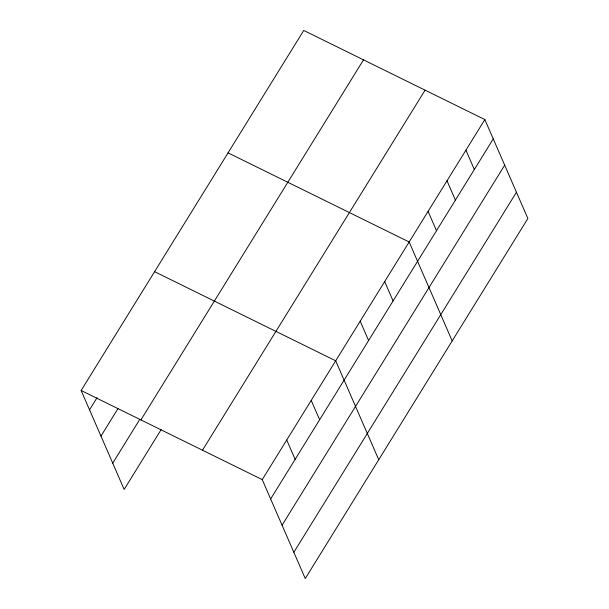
<?xml version="1.0" encoding="UTF-8"?>
<svg xmlns="http://www.w3.org/2000/svg" width="609" height="609" viewBox="0 0 609 609"><rect width="100%" height="100%" fill="white"/><g stroke="black" fill="none" stroke-linecap="round" stroke-linejoin="round"><path stroke-width="0.91" d="M81.134 390.498L303.739 30.45L484.848 119.57L527.866 218.502L305.261 578.55L262.243 479.618L81.134 390.498L124.152 489.43L161.134 429.619M89.538 409.834L97.037 397.707M100.965 436.105L117.956 408.624M112.726 463.167L139.712 419.517M140.9 419.906L363.504 59.857M202.477 450.203L425.082 90.162M262.243 479.618L484.848 119.57M270.647 498.954L493.26 138.905M282.066 525.224L504.678 165.176M293.835 552.287L516.447 192.238M228.055 152.867L409.164 241.986L452.183 340.918M154.595 271.683L335.704 360.802L378.722 459.734M465.931 150.172L474.335 169.515M447.006 180.774L455.418 200.117M428.081 211.384L436.493 230.72M384.675 281.586L393.087 300.93M360.185 321.194L368.597 340.538M311.214 400.402L319.626 419.746M286.725 440.01L295.137 459.346"/></g></svg>
